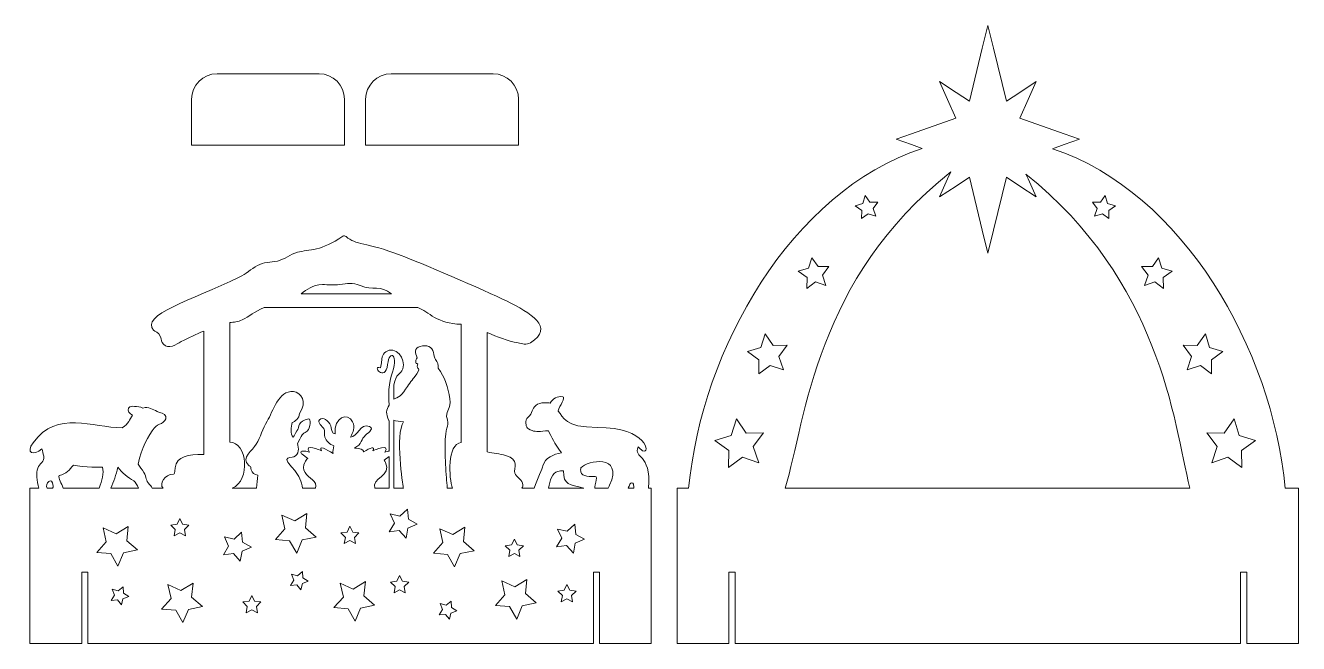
# Model space of a CAD drawing. Header units: inches. Extents: x 627 to 1252, y -256 to 47.
import ezdxf

# ---------------------------------------------------------------- set-up
doc = ezdxf.new("R2010")
doc.units = ezdxf.units.IN
doc.header["$MEASUREMENT"] = 0
doc.layers.add('_U+0421_U+043B_U+043E_U+0439 1', color=7, linetype='Continuous')

# ---------------------------------------------------------------- blocks, each defined once
blk = doc.blocks.new('block 3')
at = {"layer": '_U+0421_U+043B_U+043E_U+0439 1', "color": 1, "lineweight": 5, "true_color": 0xff0000}
for points in [[(1037.91, -39.9), (1039.09, -36.1), (1041.38, -39.35), (1045.36, -39.3), (1042.98, -42.48), (1044.26, -46.25), (1040.49, -44.97), (1037.31, -47.35), (1037.36, -43.37), (1034.11, -41.08), (1037.91, -39.9)], [(1154.52, -39.35), (1156.81, -36.1), (1157.99, -39.9), (1161.79, -41.08), (1158.54, -43.37), (1158.59, -47.35), (1155.41, -44.97), (1151.64, -46.25), (1152.92, -42.48), (1150.54, -39.3), (1154.52, -39.35)], [(1011.31, -71.66), (1012.88, -66.61), (1015.93, -70.93), (1021.22, -70.86), (1018.06, -75.1), (1019.76, -80.11), (1014.75, -78.41), (1010.51, -81.58), (1010.58, -76.29), (1006.26, -73.23), (1011.31, -71.66)], [(1179.97, -70.93), (1183.02, -66.61), (1184.59, -71.66), (1189.64, -73.23), (1185.32, -76.29), (1185.39, -81.58), (1181.15, -78.41), (1176.14, -80.11), (1177.84, -75.1), (1174.67, -70.86), (1179.97, -70.93)], [(992.4, -119.35), (986.87, -123.48), (986.95, -116.58), (981.32, -112.59), (987.91, -110.55), (989.96, -103.95), (993.94, -109.59), (1000.84, -109.5), (996.72, -115.03), (998.93, -121.57), (992.4, -119.35)], [(1196.97, -121.57), (1199.18, -115.03), (1195.05, -109.5), (1201.96, -109.59), (1205.94, -103.95), (1207.99, -110.55), (1214.58, -112.59), (1208.95, -116.58), (1209.03, -123.48), (1203.5, -119.35), (1196.97, -121.57)], [(986.83, -167.15), (978.85, -164.44), (972.1, -169.48), (972.21, -161.06), (965.33, -156.2), (973.38, -153.7), (975.88, -145.65), (980.74, -152.53), (989.16, -152.42), (984.12, -159.17), (986.83, -167.15)], [(1223.69, -161.06), (1223.8, -169.48), (1217.05, -164.44), (1209.07, -167.15), (1211.78, -159.17), (1206.74, -152.42), (1215.16, -152.53), (1220.02, -145.65), (1222.52, -153.7), (1230.57, -156.2), (1223.69, -161.06)]]:
    blk.add_lwpolyline(points, dxfattribs=at)
for points, knots in [([(1245.15, -179.56), (1238.52, -111.32), (1195.36, -34.63), (1131.03, -13.15), (1131.03, -13.15), (1136.76, -11.12), (1136.76, -11.12), (1136.76, -11.12), (1144.27, -8.46), (1144.27, -8.46), (1144.27, -8.46), (1136.76, -5.8), (1136.76, -5.8), (1136.76, -5.8), (1114.89, 1.94), (1114.89, 1.94), (1114.89, 1.94), (1118.99, 11.01), (1118.99, 11.01), (1118.99, 11.01), (1122.98, 19.83), (1122.98, 19.83), (1122.98, 19.83), (1114.88, 14.54), (1114.88, 14.54), (1114.88, 14.54), (1108.33, 10.27), (1108.33, 10.27), (1108.33, 10.27), (1101.97, 36.14), (1101.97, 36.14), (1101.97, 36.14), (1099.22, 47.33), (1099.22, 47.33), (1099.22, 47.33), (1096.49, 36.13), (1096.49, 36.13), (1096.49, 36.13), (1090.18, 10.27), (1090.18, 10.27), (1090.18, 10.27), (1083.63, 14.54), (1083.63, 14.54), (1083.63, 14.54), (1075.53, 19.83), (1075.53, 19.83), (1075.53, 19.83), (1079.52, 11.01), (1079.52, 11.01), (1079.52, 11.01), (1083.62, 1.94), (1083.62, 1.94), (1083.62, 1.94), (1061.75, -5.8), (1061.75, -5.8), (1061.75, -5.8), (1054.24, -8.46), (1054.24, -8.46), (1054.24, -8.46), (1061.75, -11.12), (1061.75, -11.12), (1061.75, -11.12), (1067.04, -13), (1067.04, -13), (1002.46, -34.26), (959.11, -111.16), (952.46, -179.56), (952.46, -179.56), (946.86, -179.56), (946.86, -179.56), (946.86, -179.56), (946.86, -255.76), (946.86, -255.76), (947.42, -255.76), (956.93, -255.76), (972.26, -255.76), (972.26, -255.76), (972.26, -220.76), (972.26, -220.76), (972.26, -220.76), (975.26, -220.76), (975.26, -220.76), (975.26, -220.76), (975.26, -255.76), (975.26, -255.76), (1033.36, -255.76), (1165.16, -255.76), (1223.26, -255.76), (1223.26, -255.76), (1223.26, -220.76), (1223.26, -220.76), (1223.26, -220.76), (1226.26, -220.76), (1226.26, -220.76), (1226.26, -220.76), (1226.26, -255.76), (1226.26, -255.76), (1241.74, -255.76), (1251.27, -255.76), (1251.66, -255.76), (1251.66, -255.76), (1251.66, -179.56), (1251.66, -179.56), (1251.66, -179.56), (1245.15, -179.56), (1245.15, -179.56)], [0, 0, 0, 0, 1, 1, 1, 2, 2, 2, 3, 3, 3, 4, 4, 4, 5, 5, 5, 6, 6, 6, 7, 7, 7, 8, 8, 8, 9, 9, 9, 10, 10, 10, 11, 11, 11, 12, 12, 12, 13, 13, 13, 14, 14, 14, 15, 15, 15, 16, 16, 16, 17, 17, 17, 18, 18, 18, 19, 19, 19, 20, 20, 20, 21, 21, 21, 22, 22, 22, 23, 23, 23, 24, 24, 24, 25, 25, 25, 26, 26, 26, 27, 27, 27, 28, 28, 28, 29, 29, 29, 30, 30, 30, 31, 31, 31, 32, 32, 32, 33, 33, 33, 34, 34, 34, 35, 35, 35, 35]), ([(999.83, -179.56), (1010.16, -144.9), (1014.66, -77.09), (1081.05, -24.51), (1081.05, -24.51), (1079.52, -27.87), (1079.52, -27.87), (1079.52, -27.87), (1075.5, -36.71), (1075.5, -36.71), (1075.5, -36.71), (1083.63, -31.4), (1083.63, -31.4), (1083.63, -31.4), (1090.18, -27.13), (1090.18, -27.13), (1090.18, -27.13), (1096.49, -53.06), (1096.49, -53.06), (1096.49, -53.06), (1099.22, -64.28), (1099.22, -64.28), (1099.22, -64.28), (1101.97, -53.06), (1101.97, -53.06), (1101.97, -53.06), (1108.33, -27.13), (1108.33, -27.13), (1108.33, -27.13), (1114.88, -31.4), (1114.88, -31.4), (1114.88, -31.4), (1123.01, -36.71), (1123.01, -36.71), (1123.01, -36.71), (1118.99, -27.87), (1118.99, -27.87), (1118.99, -27.87), (1117.95, -25.59), (1117.95, -25.59), (1183.42, -78.1), (1190.53, -146.14), (1198.29, -179.56), (1198.29, -179.56), (999.83, -179.56), (999.83, -179.56)], [0, 0, 0, 0, 1, 1, 1, 2, 2, 2, 3, 3, 3, 4, 4, 4, 5, 5, 5, 6, 6, 6, 7, 7, 7, 8, 8, 8, 9, 9, 9, 10, 10, 10, 11, 11, 11, 12, 12, 12, 13, 13, 13, 14, 14, 14, 15, 15, 15, 15])]:
    blk.add_open_spline(points, degree=3, knots=knots, dxfattribs=at)
blk = doc.blocks.new('block 2')
at = {"layer": '_U+0421_U+043B_U+043E_U+0439 1'}
blk.add_blockref('block 3', (0, 0), dxfattribs=at)
blk = doc.blocks.new('block 5')
at = {"layer": '_U+0421_U+043B_U+043E_U+0439 1', "color": 1, "lineweight": 5, "true_color": 0xff0000}
blk.add_open_spline([(783.66, 11.13), (783.66, 11.13), (783.66, -11.36), (783.66, -11.36), (783.66, -11.36), (708.66, -11.36), (708.66, -11.36), (708.66, -11.36), (708.66, 11.13), (708.66, 11.13), (708.66, 18.04), (714.26, 23.64), (721.17, 23.64), (721.17, 23.64), (771.15, 23.64), (771.15, 23.64), (778.06, 23.64), (783.66, 18.04), (783.66, 11.13)], degree=3, knots=[0, 0, 0, 0, 1, 1, 1, 2, 2, 2, 3, 3, 3, 4, 4, 4, 5, 5, 5, 6, 6, 6, 6], dxfattribs=at)
blk = doc.blocks.new('block 4')
at = {"layer": '_U+0421_U+043B_U+043E_U+0439 1'}
blk.add_blockref('block 5', (0, 0), dxfattribs=at)
blk = doc.blocks.new('block 7')
at = {"layer": '_U+0421_U+043B_U+043E_U+0439 1', "color": 1, "lineweight": 5, "true_color": 0xff0000}
blk.add_open_spline([(869.03, 11.13), (869.03, 11.13), (869.03, -11.36), (869.03, -11.36), (869.03, -11.36), (794.03, -11.36), (794.03, -11.36), (794.03, -11.36), (794.03, 11.13), (794.03, 11.13), (794.03, 18.04), (799.63, 23.64), (806.54, 23.64), (806.54, 23.64), (856.53, 23.64), (856.53, 23.64), (863.43, 23.64), (869.03, 18.04), (869.03, 11.13)], degree=3, knots=[0, 0, 0, 0, 1, 1, 1, 2, 2, 2, 3, 3, 3, 4, 4, 4, 5, 5, 5, 6, 6, 6, 6], dxfattribs=at)
blk = doc.blocks.new('block 6')
at = {"layer": '_U+0421_U+043B_U+043E_U+0439 1'}
blk.add_blockref('block 7', (0, 0), dxfattribs=at)
blk = doc.blocks.new('block 9')
at = {"layer": '_U+0421_U+043B_U+043E_U+0439 1', "color": 1, "lineweight": 5, "true_color": 0xff0000}
for points in [[(762.91, -204.96), (760.2, -211.42), (756.73, -205.34), (749.75, -204.75), (754.46, -199.57), (752.87, -192.75), (759.25, -195.63), (765.24, -192.01), (764.47, -198.97), (769.77, -203.54), (762.91, -204.96)], [(814.78, -199.2), (813.84, -204.08), (810.54, -200.37), (805.61, -200.98), (808.12, -196.69), (806.01, -192.19), (810.87, -193.26), (814.5, -189.86), (814.98, -194.81), (819.33, -197.21), (814.78, -199.2)], [(675.25, -211.31), (672.54, -217.77), (669.07, -211.69), (662.09, -211.1), (666.8, -205.92), (665.21, -199.1), (671.59, -201.98), (677.58, -198.36), (676.81, -205.32), (682.11, -209.89), (675.25, -211.31)], [(701.5, -197.19), (702.88, -194.4), (704.25, -197.19), (707.34, -197.64), (705.11, -199.81), (705.63, -202.88), (702.88, -201.43), (700.12, -202.88), (700.64, -199.81), (698.41, -197.64), (701.5, -197.19)], [(789.06, -206.76), (786.3, -205.31), (783.54, -206.76), (784.07, -203.69), (781.84, -201.52), (784.92, -201.07), (786.3, -198.28), (787.68, -201.07), (790.76, -201.52), (788.53, -203.69), (789.06, -206.76)], [(840.41, -211.67), (837.69, -218.12), (834.22, -212.04), (827.25, -211.45), (831.96, -206.27), (830.36, -199.46), (836.74, -202.33), (842.73, -198.71), (841.97, -205.67), (847.26, -210.25), (840.41, -211.67)], [(896.86, -206.61), (895.92, -211.49), (892.62, -207.77), (887.69, -208.39), (890.2, -204.1), (888.1, -199.6), (892.95, -200.67), (896.58, -197.27), (897.07, -202.22), (901.42, -204.62), (896.86, -206.61)], [(732.53, -215.37), (729.23, -211.65), (724.3, -212.27), (726.82, -207.98), (724.71, -203.48), (729.56, -204.55), (733.19, -201.15), (733.68, -206.1), (738.03, -208.5), (733.47, -210.49), (732.53, -215.37)], [(865.59, -207.42), (866.97, -204.63), (868.35, -207.42), (871.43, -207.87), (869.2, -210.04), (869.73, -213.11), (866.97, -211.66), (864.21, -213.11), (864.74, -210.04), (862.51, -207.87), (865.59, -207.42)], [(762.97, -226.37), (762.25, -229.4), (760.28, -226.98), (757.17, -227.24), (758.86, -224.62), (757.66, -221.74), (760.67, -222.54), (763.04, -220.51), (763.21, -223.62), (765.87, -225.24), (762.97, -226.37)], [(813.47, -230.88), (810.71, -229.43), (807.95, -230.88), (808.48, -227.81), (806.25, -225.63), (809.33, -225.19), (810.71, -222.39), (812.09, -225.19), (815.17, -225.63), (812.94, -227.81), (813.47, -230.88)], [(870.83, -237.3), (868.11, -243.75), (864.64, -237.67), (857.67, -237.08), (862.38, -231.91), (860.78, -225.09), (867.16, -227.97), (873.15, -224.35), (872.39, -231.3), (877.68, -235.88), (870.83, -237.3)], [(674.96, -233.78), (674.24, -236.81), (672.27, -234.39), (669.16, -234.64), (670.85, -232.03), (669.65, -229.15), (672.67, -229.95), (675.03, -227.92), (675.2, -231.03), (677.86, -232.65), (674.96, -233.78)], [(707.09, -239.06), (704.37, -245.52), (700.9, -239.44), (693.93, -238.85), (698.64, -233.67), (697.04, -226.85), (703.42, -229.73), (709.41, -226.11), (708.64, -233.07), (713.94, -237.64), (707.09, -239.06)], [(791.57, -238.36), (788.85, -244.81), (785.38, -238.73), (778.41, -238.14), (783.12, -232.96), (781.52, -226.15), (787.9, -229.03), (793.89, -225.4), (793.13, -232.36), (798.42, -236.94), (791.57, -238.36)], [(895.53, -235.34), (892.77, -233.89), (890.01, -235.34), (890.54, -232.27), (888.31, -230.1), (891.39, -229.65), (892.77, -226.85), (894.15, -229.65), (897.23, -230.1), (895, -232.27), (895.53, -235.34)], [(740.96, -240.63), (738.2, -239.18), (735.44, -240.63), (735.97, -237.56), (733.74, -235.39), (736.82, -234.94), (738.2, -232.15), (739.58, -234.94), (742.66, -235.39), (740.43, -237.56), (740.96, -240.63)], [(835.88, -240.83), (835.16, -243.86), (833.19, -241.45), (830.08, -241.7), (831.77, -239.08), (830.57, -236.21), (833.59, -237), (835.95, -234.98), (836.12, -238.09), (838.78, -239.71), (835.88, -240.83)]]:
    blk.add_lwpolyline(points, dxfattribs=at)
for points, knots in [([(932.86, -179.56), (934.08, -161.8), (925.24, -165.53), (927.68, -159.26), (928.37, -159.91), (929.08, -160.82), (929.9, -161.23), (933.85, -163.16), (932.39, -149.77), (907.7, -149.79), (891.41, -149.81), (891.12, -144.65), (888.45, -141.8), (888.46, -141.76), (888.47, -141.73), (888.48, -141.69), (889.08, -139.18), (892.37, -135.06), (890.74, -134.74), (888.06, -134.24), (885.87, -135.67), (884.51, -137.85), (883.91, -137.73), (883.25, -137.73), (882.75, -137.69), (881.26, -137.58), (879.7, -137.72), (878.36, -138.44), (875.74, -139.86), (876.24, -141.9), (874.39, -144.08), (873.61, -144.99), (872.51, -145.59), (872.61, -146.99), (872.77, -149.22), (872.51, -150.24), (875.73, -151.36), (877.65, -152.02), (879.39, -151.77), (883.7, -151.39), (885.33, -154.66), (886.34, -157.39), (890.11, -162.26), (886.23, -162.93), (882.01, -164.65), (881.02, -168.58), (880.69, -169.88), (878.31, -175), (876.7, -179.56), (876.7, -179.56), (870.66, -179.56), (870.66, -179.56), (871.11, -179), (871.27, -178.22), (870.99, -177.11), (870.41, -174.86), (867.76, -174.21), (867.21, -172.17), (866.55, -169.69), (869.61, -165.42), (862.71, -163.58), (859.77, -162.81), (856.72, -162.32), (853.7, -161.81), (853.7, -161.81), (853.7, -103.23), (853.7, -103.23), (858.53, -105.48), (863.57, -107.27), (868.8, -108.36), (870.72, -108.76), (873.02, -109.42), (874.85, -108.28), (886.98, -100.63), (875.07, -93.7), (863.05, -87.78), (852.51, -82.58), (819.57, -68.49), (811.49, -65.42), (793.74, -58.69), (789.32, -60.51), (784.39, -56.15), (783.99, -55.8), (783.32, -55.61), (782.84, -55.95), (772.34, -63.41), (766.47, -62.48), (760.54, -63.87), (756.96, -64.72), (754.41, -67.46), (750.72, -68.2), (747.36, -68.87), (744, -68.71), (740.9, -70.43), (737.82, -72.15), (735.29, -74.56), (732.06, -76.11), (708.01, -87.65), (683.46, -94.63), (689.93, -102.14), (690.67, -102.99), (692.53, -102.88), (693.41, -105.43), (693.86, -106.74), (693.77, -107.94), (694.8, -109.02), (697.37, -111.71), (701.08, -109.06), (703.59, -107.71), (707.18, -105.79), (710.88, -104.11), (714.62, -102.51), (714.62, -102.51), (714.62, -163.06), (714.62, -163.06), (706.59, -163.18), (701.54, -163.68), (700.62, -169.53), (700.14, -172.59), (700.59, -172.66), (699.74, -172.66), (695.25, -172.66), (692.74, -177.61), (694.62, -179.56), (694.62, -179.56), (689.31, -179.56), (689.31, -179.56), (688.83, -178.74), (688.38, -178.06), (688, -177.71), (685.95, -175.81), (686.77, -174.28), (685.29, -171.83), (684.42, -170.38), (683.21, -169.2), (682.4, -167.73), (683.99, -160.06), (687.49, -153.54), (690.31, -150.07), (691.37, -148.78), (692.43, -148.48), (693.85, -147.8), (695.11, -147.19), (696.42, -145.98), (695.99, -144.41), (695.5, -142.62), (693.18, -142.64), (691.81, -141.98), (689.51, -140.87), (687.63, -139.55), (684.76, -140.27), (683.56, -139.62), (681.93, -139.56), (680.6, -139.48), (679.58, -139.42), (678.32, -139.27), (677.76, -140.33), (676.97, -141.84), (678.25, -142.99), (679.73, -143.83), (678.13, -145.95), (677.82, -147.97), (674.66, -149.93), (659.87, -149.99), (642.79, -140.96), (630.86, -157.27), (627.15, -162.33), (630.96, -163.99), (635.26, -160.27), (635.48, -161.46), (635.86, -162.61), (636.11, -163.95), (636.61, -166.69), (633.96, -167.5), (633.14, -169.77), (632.28, -172.17), (632.86, -175.94), (633.64, -179.56), (633.64, -179.56), (629.36, -179.56), (629.36, -179.56), (629.36, -179.56), (629.36, -255.76), (629.36, -255.76), (629.92, -255.76), (639.43, -255.76), (654.76, -255.76), (654.76, -255.76), (654.76, -220.76), (654.76, -220.76), (654.76, -220.76), (657.76, -220.76), (657.76, -220.76), (657.76, -220.76), (657.76, -255.76), (657.76, -255.76), (715.86, -255.76), (847.66, -255.76), (905.76, -255.76), (905.76, -255.76), (905.76, -220.76), (905.76, -220.76), (905.76, -220.76), (908.76, -220.76), (908.76, -220.76), (908.76, -220.76), (908.76, -255.76), (908.76, -255.76), (924.24, -255.76), (933.77, -255.76), (934.16, -255.76), (934.16, -255.76), (934.16, -179.56), (934.16, -179.56), (934.16, -179.56), (932.86, -179.56), (932.86, -179.56)], [0, 0, 0, 0, 1, 1, 1, 2, 2, 2, 3, 3, 3, 4, 4, 4, 5, 5, 5, 6, 6, 6, 7, 7, 7, 8, 8, 8, 9, 9, 9, 10, 10, 10, 11, 11, 11, 12, 12, 12, 13, 13, 13, 14, 14, 14, 15, 15, 15, 16, 16, 16, 17, 17, 17, 18, 18, 18, 19, 19, 19, 20, 20, 20, 21, 21, 21, 22, 22, 22, 23, 23, 23, 24, 24, 24, 25, 25, 25, 26, 26, 26, 27, 27, 27, 28, 28, 28, 29, 29, 29, 30, 30, 30, 31, 31, 31, 32, 32, 32, 33, 33, 33, 34, 34, 34, 35, 35, 35, 36, 36, 36, 37, 37, 37, 38, 38, 38, 39, 39, 39, 40, 40, 40, 41, 41, 41, 42, 42, 42, 43, 43, 43, 44, 44, 44, 45, 45, 45, 46, 46, 46, 47, 47, 47, 48, 48, 48, 49, 49, 49, 50, 50, 50, 51, 51, 51, 52, 52, 52, 53, 53, 53, 54, 54, 54, 55, 55, 55, 56, 56, 56, 57, 57, 57, 58, 58, 58, 59, 59, 59, 60, 60, 60, 61, 61, 61, 62, 62, 62, 63, 63, 63, 64, 64, 64, 65, 65, 65, 66, 66, 66, 67, 67, 67, 68, 68, 68, 69, 69, 69, 70, 70, 70, 71, 71, 71, 72, 72, 72, 72]), ([(772.86, -79.71), (775.71, -79.7), (778.4, -80.22), (781.25, -79.73), (785.08, -79.07), (787.57, -78.78), (791.26, -80.22), (797.68, -82.74), (801.42, -79.94), (806.75, -84.2), (806.75, -84.2), (762.38, -84.2), (762.38, -84.2), (765.28, -82.34), (767.79, -79.72), (772.86, -79.71)], [0, 0, 0, 0, 1, 1, 1, 2, 2, 2, 3, 3, 3, 4, 4, 4, 5, 5, 5, 5]), ([(820.76, -110.06), (817.66, -110.99), (818.11, -113.33), (819.33, -115.59), (818.7, -116.08), (818.51, -117.53), (818.69, -118.19), (818.81, -118.61), (819.01, -118.21), (819.63, -118.65), (818.27, -122.04), (822.48, -119.62), (817.8, -125.32), (816.77, -126.58), (814.45, -129.58), (813.65, -130.97), (811.21, -135.29), (808.63, -135.21), (807.88, -135.99), (807.88, -135.99), (807.88, -128.82), (807.88, -128.82), (808.69, -123.46), (811.31, -123.72), (812.25, -121.09), (814.07, -116.02), (808.32, -109.34), (803.86, -112.69), (803.06, -113.29), (802.46, -114.24), (802.13, -115.17), (801.92, -115.78), (801.57, -120.62), (801.32, -120.53), (796.61, -118.8), (803.65, -128.22), (804.79, -118.86), (805.68, -111.43), (810.63, -113.59), (806.6, -124.73), (804.86, -129.54), (805.45, -138.27), (805.54, -138.79), (804.15, -140.94), (803.75, -143.28), (805.37, -146.36), (805.41, -146.45), (805.48, -146.53), (805.55, -146.6), (805.55, -146.6), (805.55, -161.42), (805.55, -161.42), (804.97, -161.5), (804.26, -161.64), (803.38, -161.87), (806.36, -157.37), (798.27, -160.94), (797.48, -161.23), (799.08, -158.64), (796.14, -159.94), (793.17, -161.71), (792.6, -160.68), (791.74, -160.05), (788.59, -159.97), (792.25, -158.04), (791.78, -155.44), (793.95, -153.6), (794.94, -152.77), (795.85, -152.09), (796.63, -151.04), (797.12, -150.39), (796.56, -149.56), (795.93, -149.32), (791.3, -147.61), (790.19, -154.48), (786.55, -154.51), (787.91, -152.16), (789.02, -149.84), (787.63, -147.05), (785.29, -142.28), (778.27, -144.69), (779.11, -152.92), (779.11, -152.92), (779.05, -152.92), (779.05, -152.92), (777.36, -153.2), (777.23, -149.94), (776.89, -148.95), (775.98, -146.38), (772.97, -144.56), (771.45, -145.99), (770.16, -147.22), (772.81, -149.38), (773.51, -150.39), (774.32, -151.58), (773.49, -153.23), (774.03, -154.62), (774.72, -156.35), (776.5, -158.25), (778.44, -158.85), (778.05, -160.15), (777.91, -161.41), (778.08, -162.55), (774.77, -160.43), (770.56, -158.24), (772.41, -161.23), (771.63, -160.94), (763.54, -157.37), (766.51, -161.87), (761.01, -160.43), (762.06, -162.41), (762.85, -162.97), (762.85, -162.97), (765.64, -165.01), (765.64, -165.01), (765.1, -165.52), (764.62, -166.16), (764.21, -166.93), (763.36, -168.54), (763.29, -170.34), (764.28, -171.89), (766.05, -174.65), (770.76, -176.17), (769.43, -179.56), (769.43, -179.56), (763.07, -179.56), (763.07, -179.56), (762.79, -176.29), (761.25, -173.54), (759.25, -170.88), (758.53, -169.93), (755.26, -166.82), (755.42, -165.52), (755.57, -164.26), (757.91, -164.66), (758.86, -164.21), (761.33, -163.04), (761.33, -159.87), (760.54, -157.6), (764.22, -151.08), (762.23, -154.05), (765.26, -151.6), (767.31, -149.92), (767.12, -145.36), (766.12, -145.54), (760.73, -146.56), (761.14, -150.03), (760.8, -150.81), (760.39, -151.18), (758.81, -154.09), (758.53, -154.58), (756.97, -152.93), (757.53, -149.6), (757.9, -147.37), (759.24, -147.17), (761.63, -145.06), (761.58, -142.97), (765.77, -137.23), (762.17, -132.56), (758.7, -132.21), (751.11, -131.45), (748.65, -141.98), (745.71, -146.78), (743.5, -150.38), (742.49, -154.45), (740.33, -158.05), (738.55, -161.04), (732.72, -164.68), (736.56, -168.36), (737.05, -168.82), (737.38, -168.64), (737.72, -169.31), (737.85, -169.55), (737.71, -170.2), (737.81, -170.53), (738.34, -172.2), (739.6, -172.99), (741.08, -173.15), (740.87, -175.29), (740.67, -177.43), (740.46, -179.56), (740.46, -179.56), (728.6, -179.56), (728.6, -179.56), (737.91, -175.77), (735.76, -156.9), (727.38, -157.02), (727.38, -157.02), (727.38, -98.27), (727.38, -98.27), (729.38, -98.38), (731.42, -97.92), (733.41, -97.06), (737.19, -95.4), (739.14, -93), (744.18, -91), (744.18, -91), (819.69, -91), (819.69, -91), (824.97, -93.07), (829.17, -99.07), (840.94, -99.17), (840.94, -99.17), (840.94, -157.13), (840.94, -157.13), (833.74, -158.07), (834.97, -174.7), (836.57, -179.56), (836.57, -179.56), (834.01, -179.56), (834.01, -179.56), (834.08, -177.95), (833.71, -175.97), (833.63, -174.57), (833.51, -172.38), (833.35, -170.19), (833.24, -168), (832.4, -152.39), (833.92, -150.58), (834.3, -148.21), (834.53, -146.74), (833.91, -145.8), (833.77, -144.38), (833.45, -141.28), (836.07, -140.99), (835.27, -135.72), (834.44, -130.34), (832.87, -125.04), (829.67, -120.66), (829.74, -119.13), (829.21, -117.75), (828.37, -116.54), (827.68, -115.53), (827.4, -114.32), (827.28, -113.11), (826.98, -110.09), (823.7, -109.18), (820.76, -110.06)], [0, 0, 0, 0, 1, 1, 1, 2, 2, 2, 3, 3, 3, 4, 4, 4, 5, 5, 5, 6, 6, 6, 7, 7, 7, 8, 8, 8, 9, 9, 9, 10, 10, 10, 11, 11, 11, 12, 12, 12, 13, 13, 13, 14, 14, 14, 15, 15, 15, 16, 16, 16, 17, 17, 17, 18, 18, 18, 19, 19, 19, 20, 20, 20, 21, 21, 21, 22, 22, 22, 23, 23, 23, 24, 24, 24, 25, 25, 25, 26, 26, 26, 27, 27, 27, 28, 28, 28, 29, 29, 29, 30, 30, 30, 31, 31, 31, 32, 32, 32, 33, 33, 33, 34, 34, 34, 35, 35, 35, 36, 36, 36, 37, 37, 37, 38, 38, 38, 39, 39, 39, 40, 40, 40, 41, 41, 41, 42, 42, 42, 43, 43, 43, 44, 44, 44, 45, 45, 45, 46, 46, 46, 47, 47, 47, 48, 48, 48, 49, 49, 49, 50, 50, 50, 51, 51, 51, 52, 52, 52, 53, 53, 53, 54, 54, 54, 55, 55, 55, 56, 56, 56, 57, 57, 57, 58, 58, 58, 59, 59, 59, 60, 60, 60, 61, 61, 61, 62, 62, 62, 63, 63, 63, 64, 64, 64, 65, 65, 65, 66, 66, 66, 67, 67, 67, 68, 68, 68, 69, 69, 69, 70, 70, 70, 71, 71, 71, 72, 72, 72, 73, 73, 73, 74, 74, 74, 75, 75, 75, 76, 76, 76, 77, 77, 77, 78, 78, 78, 79, 79, 79, 79]), ([(812.42, -178.95), (812.46, -179.16), (812.5, -179.37), (812.55, -179.56), (812.55, -179.56), (807.88, -179.56), (807.88, -179.56), (807.88, -179.56), (807.88, -146.3), (807.88, -146.3), (808.74, -146.56), (810.92, -146.84), (812.55, -147), (808.47, -153.15), (812.35, -178.59), (812.42, -178.95)], [0, 0, 0, 0, 1, 1, 1, 2, 2, 2, 3, 3, 3, 4, 4, 4, 5, 5, 5, 5]), ([(645.72, -179.56), (644.93, -177.14), (643.01, -174.88), (643.7, -173.31), (647.34, -172.58), (648.65, -170.74), (650.7, -168.23), (655.6, -169.37), (664.89, -169.35), (664.89, -169.35), (665.86, -172.11), (664.69, -175.9), (663.35, -179.56), (663.35, -179.56), (645.72, -179.56), (645.72, -179.56)], [0, 0, 0, 0, 1, 1, 1, 2, 2, 2, 3, 3, 3, 4, 4, 4, 5, 5, 5, 5]), ([(805.55, -179.56), (805.55, -179.56), (798.49, -179.56), (798.49, -179.56), (796.58, -174.67), (807.24, -173.66), (803.71, -166.93), (803.51, -166.54), (803.29, -166.2), (803.05, -165.88), (803.05, -165.88), (805.55, -164.06), (805.55, -164.06), (805.55, -164.06), (805.55, -179.56), (805.55, -179.56)], [0, 0, 0, 0, 1, 1, 1, 2, 2, 2, 3, 3, 3, 4, 4, 4, 5, 5, 5, 5]), ([(913.68, -178.18), (913.43, -178.75), (913.19, -179.2), (912.96, -179.56), (912.96, -179.56), (906.38, -179.56), (906.38, -179.56), (906.49, -178.94), (906.66, -177.61), (907.21, -174.61), (907.28, -174.24), (907.05, -173.78), (906.61, -173.81), (904.79, -173.95), (900.06, -174.02), (899.59, -171.63), (899.47, -171.02), (899.48, -170.33), (899.57, -169.63), (902.71, -165.95), (920.69, -162.57), (913.68, -178.18)], [0, 0, 0, 0, 1, 1, 1, 2, 2, 2, 3, 3, 3, 4, 4, 4, 5, 5, 5, 6, 6, 6, 7, 7, 7, 7]), ([(640.38, -179.57), (640.38, -179.57), (637.86, -179.57), (637.86, -179.57), (636.25, -177.58), (640.39, -173.05), (640.8, -178.56), (640.83, -179), (640.65, -179.33), (640.38, -179.57)], [0, 0, 0, 0, 1, 1, 1, 2, 2, 2, 3, 3, 3, 3]), ([(668.99, -179.56), (670.32, -176.39), (671.67, -173.02), (672.53, -169.33), (674.52, -172.08), (677.33, -174.25), (680.35, -176.03), (681.22, -176.55), (681.9, -177.92), (682.53, -179.56), (682.53, -179.56), (668.99, -179.56), (668.99, -179.56)], [0, 0, 0, 0, 1, 1, 1, 2, 2, 2, 3, 3, 3, 4, 4, 4, 4]), ([(888.28, -171.36), (889.19, -171.13), (890.13, -171.12), (891.07, -171.03), (891.07, -178.1), (893.98, -177.66), (901.01, -179.56), (901.01, -179.56), (883.73, -179.56), (883.73, -179.56), (884.48, -175.86), (885.57, -172.04), (888.28, -171.36)], [0, 0, 0, 0, 1, 1, 1, 2, 2, 2, 3, 3, 3, 4, 4, 4, 4]), ([(922.77, -179.56), (923.16, -178.92), (923.48, -178.24), (923.68, -177.55), (923.95, -176.65), (925.27, -176.76), (925.39, -177.69), (925.48, -178.33), (925.54, -178.95), (925.58, -179.56), (925.58, -179.56), (922.77, -179.56), (922.77, -179.56)], [0, 0, 0, 0, 1, 1, 1, 2, 2, 2, 3, 3, 3, 4, 4, 4, 4])]:
    blk.add_open_spline(points, degree=3, knots=knots, dxfattribs=at)
blk = doc.blocks.new('block 8')
at = {"layer": '_U+0421_U+043B_U+043E_U+0439 1'}
blk.add_blockref('block 9', (0, 0), dxfattribs=at)

msp = doc.modelspace()

# ---------------------------------------------------------------- block references
at = {"layer": '_U+0421_U+043B_U+043E_U+0439 1'}
for name in ['block 2', 'block 4', 'block 6', 'block 8']:
    msp.add_blockref(name, (0, 0), dxfattribs=at)

doc.saveas('drawing.dxf')
